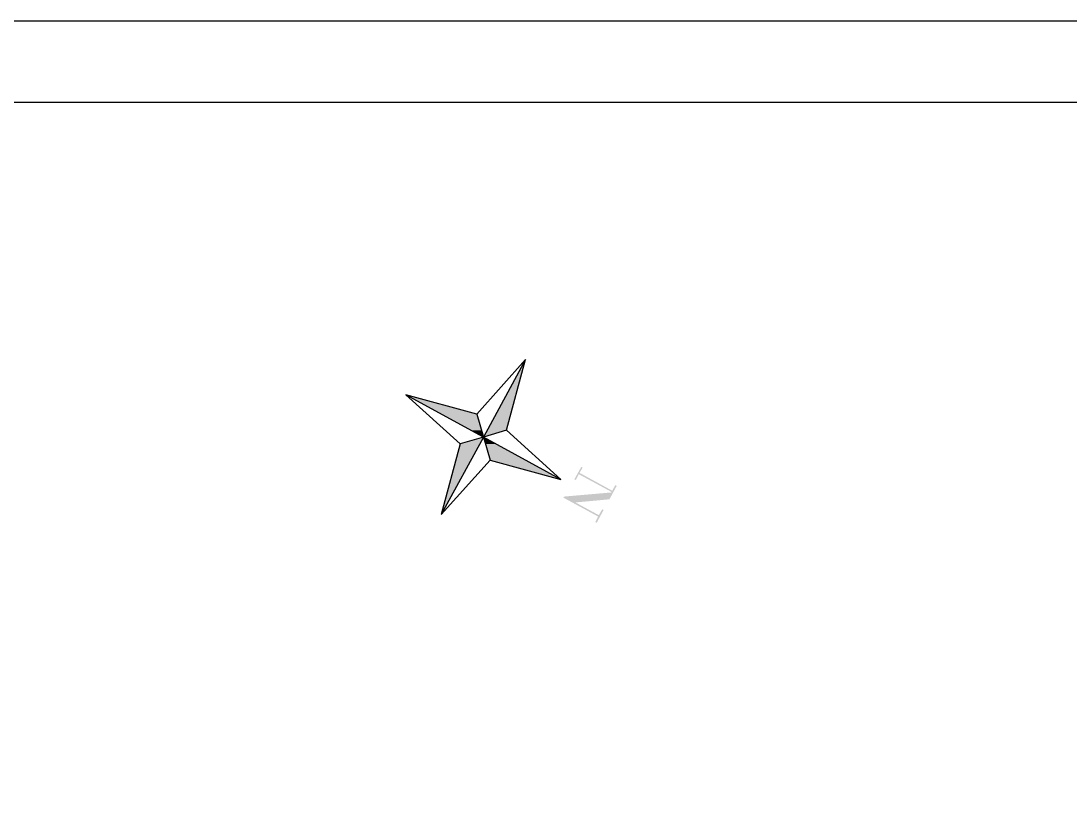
# Model space of a CAD drawing. Header units: millimetres. Extents: x -160 to 389, y -61 to 142.
# Drawn here: x 114.3 to 203, y 77.1 to 142.4 of the extents above; entities that cross this region are included whole.
import ezdxf

# ---------------------------------------------------------------- set-up
doc = ezdxf.new("R2010")
doc.units = ezdxf.units.MM
doc.layers.add('PDF_0', color=7, linetype='Continuous')

msp = doc.modelspace()

# ---------------------------------------------------------------- hatches: boundary and pattern name
at = {"layer": 'PDF_0', "transparency": 33554559}
msp.add_hatch(color=256, dxfattribs=at).paths.add_polyline_path([(163.067, 100.58), (160.131, 102.179), (160.189, 102.266), (164.201, 102.615), (164.23, 102.644), (161.439, 104.156), (161.177, 103.662), (161.061, 103.72), (161.642, 104.766), (161.759, 104.708), (161.497, 104.272), (164.259, 102.76), (164.521, 103.226), (164.637, 103.167), (164.026, 102.034), (161.148, 101.772), (161.148, 101.772), (163.125, 100.696), (163.416, 101.19), (163.532, 101.132), (162.951, 100.057), (162.834, 100.115)])

# ---------------------------------------------------------------- linework, layer by layer
at = {"layer": 'PDF_0', "lineweight": 25}
for points in [[(-159.948, 142.439), (245.156, 142.439)], [(159.914, 103.713), (155.32, 107.871), (156.949, 113.831), (152.82, 109.237), (146.831, 110.865), (151.425, 106.708), (149.797, 100.748), (153.954, 105.341), (159.914, 103.713), (153.373, 107.289), (146.831, 110.865)], [(156.949, 113.831), (153.373, 107.289), (149.797, 100.748)], [(152.82, 109.237), (153.373, 107.289), (151.425, 106.708)], [(155.32, 107.871), (153.373, 107.289), (153.954, 105.341)]]:
    msp.add_lwpolyline(points, dxfattribs=at)
msp.add_lwpolyline([(-153.116, 135.577), (238.324, 135.577), (238.324, -54.619), (-153.116, -54.619)], close=True, dxfattribs=at)
at = {"layer": 'PDF_0', "transparency": 33554559}
for points in [[(156.949, 113.831), (156.134, 110.865), (155.32, 110.865)], [(146.831, 110.865), (152.82, 109.237), (149.826, 109.237)], [(155.32, 110.865), (153.692, 107.871), (155.32, 107.871)], [(155.32, 110.865), (156.134, 110.865), (155.32, 107.871)], [(152.82, 109.237), (149.826, 109.237), (153.198, 107.871)], [(149.826, 109.237), (153.198, 107.871), (152.326, 107.871)], [(152.326, 107.871), (153.198, 107.871), (153.373, 107.289)], [(153.692, 107.871), (155.32, 107.871), (153.373, 107.289)], [(151.425, 106.708), (150.611, 103.713), (151.425, 103.713)], [(153.373, 107.289), (153.082, 106.708), (151.425, 106.708)], [(151.425, 106.708), (153.082, 106.708), (151.425, 103.713)], [(153.373, 107.289), (154.419, 106.708), (153.547, 106.708)], [(153.547, 106.708), (153.954, 105.341), (156.949, 105.341)], [(153.547, 106.708), (154.419, 106.708), (156.949, 105.341)], [(153.954, 105.341), (156.949, 105.341), (159.914, 103.713)], [(150.611, 103.713), (151.425, 103.713), (149.797, 100.748)]]:
    msp.add_solid(points, dxfattribs=at)

doc.saveas('drawing.dxf')
